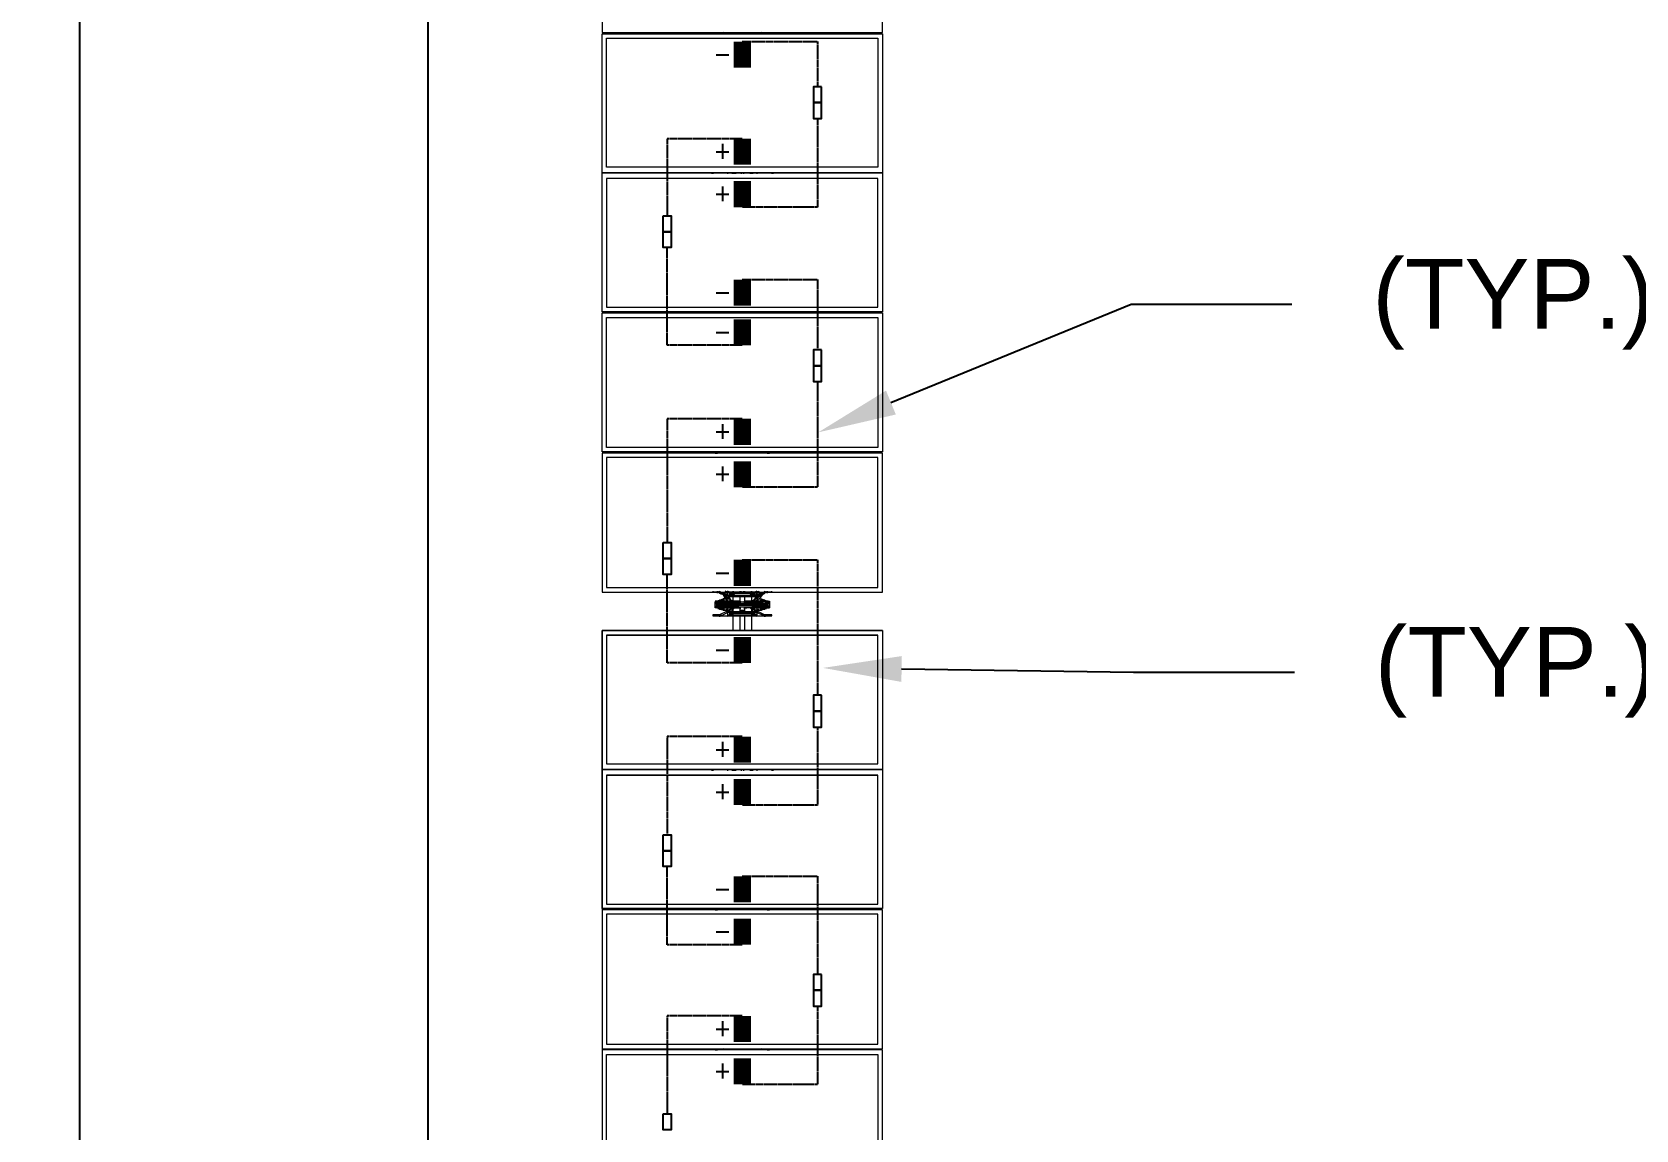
# Model space of a CAD drawing. Header units: feet. Extents: x -13743 to 68376, y -48 to 67763.
# Drawn here: x 5263.4 to 5722.8, y 65976.5 to 66291 of the extents above; entities that cross this region are included whole.
import ezdxf
from ezdxf import colors
from ezdxf.entities.mleader import LeaderData, LeaderLine
from ezdxf.math import Vec2, Vec3

# ---------------------------------------------------------------- set-up
doc = ezdxf.new("R2010")
doc.units = ezdxf.units.FT
doc.header["$MEASUREMENT"] = 0
doc.linetypes.add('HIDDEN', pattern=[0.375, 0.25, -0.125])
for name, color, linetype in [('E-HARN-COMP', 8, 'Continuous'), ('E-TRNK-CABL-NEG', 6, 'HIDDEN'), ('E-TRUNK-CABLE-POS', 6, 'HIDDEN'), ('G-ANNO-TEXT', 1, 'Continuous'), ('Polarity-Text', 7, 'Continuous')]:
    doc.layers.add(name, color=color, linetype=linetype)
doc.styles.add('NEI-A', font='arial.ttf')

# ---------------------------------------------------------------- blocks, each defined once
blk = doc.blocks.new('A$Ccdbb2b2c')
at = {"lineweight": 5}
for points in [[(1.1333, 0.4133), (1.3383, 0.4133), (1.3383, 0), (1.1333, 0)], [(1.3399, 0), (1.5449, 0), (1.5449, 0.4133), (1.3399, 0.4133)], [(1.3466, 0.0067), (1.5366, 0.0067), (1.5366, 0.4067), (1.3466, 0.4067)], [(1.5449, 0.4133), (1.5449, 0), (1.7499, 0), (1.7499, 0.4133)], [(1.7433, 0.4067), (1.7433, 0.0067), (1.5533, 0.0067), (1.5533, 0.4067)], [(1.9566, 0.4133), (1.7516, 0.4133), (1.7516, 0), (1.9566, 0)], [(1.7583, 0.0067), (1.9499, 0.0067), (1.9499, 0.4067), (1.7583, 0.4067)], [(1.9583, 0), (1.9583, 0.4133), (2.1632, 0.4133), (2.1632, 0)], [(1.9649, 0.0067), (1.9649, 0.4067), (2.1566, 0.4067), (2.1566, 0.0067)], [(2.2199, 0.4133), (2.2199, 0), (2.4249, 0), (2.4249, 0.4133)], [(2.2199, 0), (2.2199, 0.4133)], [(2.4166, 0.4067), (2.4166, 0.0067), (2.2266, 0.0067), (2.2266, 0.4067)], [(2.2266, 0.0067), (2.2266, 0.4067)], [(2.4249, 0.4133), (2.4249, 0), (2.6299, 0), (2.6299, 0.4133)], [(2.4249, 0), (2.4249, 0.4133)], [(2.6232, 0.4067), (2.6232, 0.0067), (2.4332, 0.0067), (2.4332, 0.4067)], [(2.4332, 0.0067), (2.4332, 0.4067)], [(2.8366, 0.4133), (2.8366, 0), (2.6316, 0), (2.6316, 0.4133)], [(2.6382, 0.4067), (2.8299, 0.4067), (2.8299, 0.0067), (2.6382, 0.0067)], [(2.8382, 0.4133), (3.0432, 0.4133), (3.0432, 0), (2.8382, 0)], [(2.8449, 0.4067), (2.8449, 0.0067), (3.0349, 0.0067), (3.0349, 0.4067)], [(2.1616, 0.2433), (2.1632, 0.2433)], [(2.1632, 0.25), (2.1632, 0.2433)], [(2.1649, 0.2433), (2.1632, 0.2433), (2.1632, 0.2417), (2.1632, 0.2433)], [(2.1632, 0.24), (2.1632, 0.2417)], [(2.1816, 0.245), (2.1799, 0.245)], [(2.1816, 0.245), (2.1799, 0.245)], [(2.1932, 0.2283), (2.1916, 0.2283), (2.1916, 0.23), (2.1966, 0.24), (2.1966, 0.2383), (2.1982, 0.2383), (2.1932, 0.2283), (2.1966, 0.2283), (2.1966, 0.225), (2.1932, 0.225)], [(2.1982, 0.2433), (2.1966, 0.2433)], [(2.1666, 0.2233), (2.1649, 0.2217), (2.1666, 0.22), (2.1682, 0.2217)], [(2.1682, 0.22), (2.1682, 0.2217), (2.1682, 0.2233), (2.1666, 0.2233), (2.1649, 0.2233), (2.1649, 0.2217), (2.1649, 0.22), (2.1649, 0.1933), (2.1649, 0.22), (2.1666, 0.22)], [(2.1682, 0.2233), (2.1682, 0.2217), (2.1666, 0.2217), (2.1682, 0.2217), (2.1682, 0.22), (2.1666, 0.22), (2.1666, 0.2183), (2.1649, 0.22), (2.1649, 0.2217), (2.1649, 0.2233), (2.1666, 0.2233)], [(2.1666, 0.2233), (2.1649, 0.2233), (2.1649, 0.2217), (2.1649, 0.22), (2.1666, 0.22), (2.1682, 0.22), (2.1682, 0.2217), (2.1682, 0.2233)], [(2.1666, 0.2233), (2.1649, 0.2217), (2.1666, 0.22), (2.1682, 0.2217)], [(2.1666, 0.2233), (2.1649, 0.2217), (2.1666, 0.22), (2.1682, 0.2217)], [(2.1682, 0.2217), (2.1666, 0.2217)], [(2.1682, 0.225), (2.1699, 0.225)], [(2.1732, 0.23), (2.1732, 0.225), (2.1749, 0.225), (2.1749, 0.2233), (2.1766, 0.2233), (2.1766, 0.2283), (2.1749, 0.2283), (2.1749, 0.23)], [(2.1749, 0.2217), (2.1766, 0.2217), (2.1782, 0.2217), (2.1766, 0.2217)], [(2.1766, 0.2217), (2.1749, 0.2217)], [(2.1766, 0.2133), (2.1766, 0.21)], [(2.1799, 0.2217), (2.1799, 0.1917), (2.1782, 0.1917), (2.1782, 0.2217)], [(2.1832, 0.1917), (2.1832, 0.2217), (2.1849, 0.2217), (2.1849, 0.1917)], [(2.1899, 0.225), (2.1882, 0.225), (2.1882, 0.2233), (2.1866, 0.2233), (2.1866, 0.2283), (2.1882, 0.2283), (2.1882, 0.23), (2.1899, 0.23)], [(2.1899, 0.2217), (2.1882, 0.2217), (2.1866, 0.2217), (2.1916, 0.2217), (2.1882, 0.2217)], [(2.1932, 0.2233), (2.1916, 0.2217), (2.1932, 0.22), (2.1949, 0.2217)], [(2.1949, 0.2217), (2.1932, 0.2217)], [(2.1949, 0.2217), (2.1932, 0.2217)], [(2.1949, 0.2233), (2.1949, 0.2217)], [(2.1649, 0.21), (2.1632, 0.21)], [(2.1649, 0.2083), (2.1632, 0.2083)], [(2.1649, 0.205), (2.1632, 0.205)], [(2.1649, 0.2033), (2.1632, 0.2033)], [(2.1666, 0.1933), (2.1649, 0.1933), (2.1666, 0.195), (2.1666, 0.1933), (2.1666, 0.195), (2.1649, 0.1933), (2.1632, 0.1933), (2.1649, 0.1933), (2.1666, 0.195), (2.1666, 0.1933), (2.1682, 0.1933), (2.1682, 0.1917), (2.1682, 0.1933)], [(2.1632, 0.19), (2.1632, 0.1883)], [(2.1666, 0.1933), (2.1649, 0.1917), (2.1666, 0.19), (2.1682, 0.1917)], [(2.1666, 0.1933), (2.1649, 0.1917), (2.1666, 0.19), (2.1682, 0.1917)], [(2.1666, 0.1933), (2.1649, 0.1933), (2.1649, 0.1917), (2.1649, 0.19), (2.1666, 0.19), (2.1682, 0.19), (2.1682, 0.1917), (2.1682, 0.1933)], [(2.1666, 0.1933), (2.1649, 0.1917), (2.1666, 0.19), (2.1682, 0.1917)], [(2.1732, 0.1883), (2.1749, 0.1883), (2.1749, 0.19), (2.1766, 0.19), (2.1766, 0.185), (2.1749, 0.185), (2.1749, 0.1833), (2.1732, 0.1833)], [(2.1766, 0.1917), (2.1749, 0.1917), (2.1766, 0.1917), (2.1782, 0.1917)], [(2.1766, 0.1917), (2.1749, 0.1917)], [(2.1866, 0.2033), (2.1849, 0.2033), (2.1866, 0.2033), (2.1882, 0.2033)], [(2.1882, 0.2033), (2.1866, 0.2033)], [(2.1899, 0.1833), (2.1899, 0.1883), (2.1882, 0.1883), (2.1882, 0.19), (2.1866, 0.19), (2.1866, 0.185), (2.1882, 0.185), (2.1882, 0.1833)], [(2.1932, 0.1933), (2.1916, 0.1917), (2.1932, 0.19), (2.1949, 0.1917)], [(2.1949, 0.1917), (2.1932, 0.1917)], [(2.1932, 0.1917), (2.1949, 0.1917), (2.1932, 0.19)], [(2.1666, 0.185), (2.1682, 0.185), (2.1682, 0.1833), (2.1682, 0.185), (2.1666, 0.185), (2.1682, 0.1883), (2.1649, 0.1883), (2.1632, 0.185), (2.1632, 0.1833), (2.1632, 0.185), (2.1616, 0.185), (2.1632, 0.1883), (2.1649, 0.1883), (2.1682, 0.1883), (2.1666, 0.185), (2.1632, 0.175), (2.1632, 0.1733), (2.1649, 0.1733), (2.1682, 0.1833), (2.1682, 0.185)], [(2.1666, 0.185), (2.1632, 0.175), (2.1632, 0.1733), (2.1649, 0.1733), (2.1682, 0.1833), (2.1682, 0.185)], [(2.1632, 0.1733), (2.1632, 0.1717), (2.1632, 0.17), (2.1632, 0.1633), (2.1632, 0.1717)], [(2.1649, 0.17), (2.1632, 0.17)], [(2.1799, 0.17), (2.1782, 0.17)], [(2.1816, 0.17), (2.1799, 0.17)], [(2.1816, 0.1683), (2.1799, 0.1683)], [(2.1849, 0.17), (2.1832, 0.17)], [(2.1999, 0.1733), (2.1982, 0.1733)]]:
    blk.add_lwpolyline(points, close=True, dxfattribs=at)
for points in [[(2.2199, 0.4133), (4.0732, 0.4133)], [(2.4249, 0), (2.4249, 0.4133)], [(2.4332, 0.0067), (2.4332, 0.4067)], [(1.3383, 0.2517), (1.3399, 0.2517)], [(1.3383, 0.25), (1.3399, 0.25)], [(1.3383, 0.235), (1.3399, 0.2467), (1.3399, 0.2433)], [(1.5449, 0.2517), (1.5466, 0.2517)], [(1.5449, 0.25), (1.5466, 0.25)], [(1.5449, 0.235), (1.5449, 0.2467), (1.5449, 0.2433)], [(1.7499, 0.2517), (1.7516, 0.2517)], [(1.7499, 0.25), (1.7516, 0.25)], [(1.7499, 0.235), (1.7516, 0.2467), (1.7516, 0.2433)], [(1.9566, 0.2517), (1.9583, 0.2517)], [(1.9566, 0.25), (1.9583, 0.25)], [(1.9566, 0.235), (1.9583, 0.2467), (1.9583, 0.2433)], [(2.1616, 0.25), (2.1632, 0.25), (2.1632, 0.2433), (2.1632, 0.24), (2.1616, 0.24), (2.1632, 0.2383), (2.1632, 0.24), (2.1649, 0.24), (2.1682, 0.23), (2.1682, 0.2283), (2.1666, 0.2283), (2.1682, 0.2283), (2.1682, 0.23), (2.1649, 0.24), (2.1632, 0.24), (2.1632, 0.2383), (2.1666, 0.2283), (2.1682, 0.225), (2.1649, 0.225), (2.1632, 0.2283), (2.1616, 0.2283), (2.1632, 0.2283), (2.1632, 0.23), (2.1616, 0.2317)], [(2.1649, 0.2367), (2.1649, 0.24), (2.1632, 0.24), (2.1616, 0.24), (2.1632, 0.24)], [(2.1632, 0.2433), (2.1632, 0.2433)], [(2.1632, 0.24), (2.1632, 0.24)], [(2.1682, 0.1883), (2.1682, 0.1917), (2.1666, 0.1917), (2.1682, 0.1917), (2.1682, 0.1933), (2.1666, 0.1933), (2.1682, 0.1933), (2.1682, 0.1917), (2.1666, 0.1917), (2.1682, 0.1917), (2.1666, 0.1917), (2.1682, 0.1917), (2.1666, 0.1917), (2.1682, 0.1917), (2.1666, 0.1917), (2.1682, 0.1917), (2.1682, 0.1883), (2.1699, 0.1883), (2.1682, 0.1883), (2.1682, 0.1917), (2.1666, 0.1917), (2.1682, 0.1917), (2.1666, 0.1917), (2.1682, 0.1917), (2.1666, 0.1917), (2.1682, 0.1917), (2.1666, 0.1917), (2.1682, 0.1917), (2.1666, 0.1917), (2.1666, 0.19), (2.1649, 0.1917), (2.1649, 0.19), (2.1632, 0.19), (2.1632, 0.2233), (2.1649, 0.2233), (2.1649, 0.225), (2.1632, 0.225), (2.1632, 0.2267), (2.1632, 0.225), (2.1649, 0.225), (2.1632, 0.2283), (2.1666, 0.2283), (2.1682, 0.2283), (2.1682, 0.23), (2.1649, 0.24), (2.1632, 0.24), (2.1632, 0.2383), (2.1666, 0.2283), (2.1632, 0.2283), (2.1632, 0.23), (2.1632, 0.2283), (2.1666, 0.2283), (2.1632, 0.2383)], [(2.1632, 0.24), (2.1632, 0.24)], [(2.1632, 0.24), (2.1632, 0.24)], [(2.1649, 0.2383), (2.1649, 0.2367), (2.1649, 0.2383), (2.1666, 0.2383)], [(2.1799, 0.2367), (2.1782, 0.2367), (2.1782, 0.2117), (2.1782, 0.21), (2.1799, 0.21), (2.1782, 0.21), (2.1799, 0.21), (2.1782, 0.21), (2.1699, 0.21)], [(2.1749, 0.2417), (2.1766, 0.2417), (2.1766, 0.2333), (2.1749, 0.2333), (2.1749, 0.24), (2.1732, 0.235), (2.1732, 0.225), (2.1749, 0.2233), (2.1732, 0.225), (2.1749, 0.225), (2.1749, 0.2233), (2.1732, 0.225), (2.1732, 0.235)], [(2.1766, 0.2433), (2.1766, 0.245), (2.1766, 0.2467), (2.1782, 0.2467), (2.1782, 0.245), (2.1799, 0.245), (2.1799, 0.2417)], [(2.1766, 0.2417), (2.1782, 0.2417), (2.1782, 0.2433), (2.1766, 0.245), (2.1766, 0.2433), (2.1782, 0.2433), (2.1799, 0.2433), (2.1782, 0.2433), (2.1799, 0.2433), (2.1816, 0.2433), (2.1816, 0.24)], [(2.1782, 0.2117), (2.1766, 0.2117), (2.1766, 0.2133), (2.1766, 0.235), (2.1766, 0.2433), (2.1766, 0.235)], [(2.1782, 0.2467), (2.1782, 0.2467)], [(2.1782, 0.2467), (2.1782, 0.245)], [(2.1832, 0.245), (2.1849, 0.245), (2.1849, 0.2467), (2.1799, 0.2467), (2.1782, 0.2467), (2.1799, 0.2467), (2.1782, 0.2467), (2.1799, 0.245), (2.1799, 0.2433), (2.1816, 0.2433), (2.1832, 0.2433), (2.1849, 0.2433), (2.1866, 0.2433), (2.1866, 0.245), (2.1849, 0.2433), (2.1866, 0.2433), (2.1866, 0.245), (2.1866, 0.2467), (2.1849, 0.2467), (2.1866, 0.2467)], [(2.1782, 0.2433), (2.1799, 0.2433), (2.1816, 0.2433)], [(2.1799, 0.24), (2.1816, 0.24), (2.1816, 0.2217), (2.1799, 0.2217), (2.1799, 0.2417), (2.1782, 0.2417), (2.1782, 0.2217)], [(2.1849, 0.2217), (2.1849, 0.2417), (2.1832, 0.2417), (2.1832, 0.2217), (2.1816, 0.2217), (2.1816, 0.1917), (2.1799, 0.1917), (2.1799, 0.1717), (2.1782, 0.1717), (2.1782, 0.1917)], [(2.1816, 0.2417), (2.1832, 0.2417), (2.1832, 0.245), (2.1849, 0.245), (2.1849, 0.2467), (2.1866, 0.2467), (2.1849, 0.2467), (2.1832, 0.245), (2.1849, 0.245), (2.1832, 0.245), (2.1832, 0.2433), (2.1849, 0.2433), (2.1849, 0.2417)], [(2.1866, 0.2433), (2.1849, 0.2433), (2.1866, 0.2433), (2.1866, 0.235), (2.1866, 0.2433), (2.1849, 0.2433), (2.1832, 0.2433)], [(2.1832, 0.24), (2.1849, 0.24)], [(2.1849, 0.2467), (2.1849, 0.2467)], [(2.1849, 0.235), (2.1866, 0.235), (2.1866, 0.2133), (2.1866, 0.2117), (2.1849, 0.2117), (2.1849, 0.2367), (2.1866, 0.2367)], [(2.1899, 0.235), (2.1899, 0.225), (2.1899, 0.235), (2.1882, 0.24), (2.1882, 0.2333), (2.1866, 0.2333), (2.1866, 0.2417), (2.1882, 0.2417), (2.1866, 0.2417)], [(2.1966, 0.2383), (2.1982, 0.24), (2.1966, 0.24), (2.1966, 0.2433), (2.1966, 0.25), (2.1982, 0.25), (2.1982, 0.1633), (2.1966, 0.1633), (2.1966, 0.17), (2.1966, 0.1733), (2.1982, 0.1733), (2.1966, 0.175)], [(2.1966, 0.24), (2.1966, 0.24)], [(2.1982, 0.24), (2.1999, 0.24)], [(2.4249, 0.2517), (2.4266, 0.2517)], [(2.4249, 0.25), (2.4266, 0.25)], [(2.4249, 0.235), (2.4249, 0.2467), (2.4249, 0.2433)], [(2.6299, 0.2517), (2.6316, 0.2517)], [(2.6299, 0.25), (2.6316, 0.25)], [(2.6299, 0.235), (2.6316, 0.2467), (2.6316, 0.2433)], [(2.8366, 0.2517), (2.8382, 0.2517)], [(2.8366, 0.25), (2.8382, 0.25)], [(2.8366, 0.235), (2.8382, 0.2467), (2.8382, 0.2433)], [(1.3383, 0.2283), (1.3399, 0.2283)], [(1.3399, 0.2217), (1.3383, 0.2217)], [(1.3383, 0.22), (1.3399, 0.22)], [(1.3383, 0.2183), (1.3399, 0.2183)], [(1.3399, 0.2167), (1.3383, 0.2167)], [(1.5449, 0.2283), (1.5466, 0.2283)], [(1.5449, 0.2217), (1.5466, 0.2217)], [(1.5449, 0.22), (1.5466, 0.22)], [(1.5449, 0.2183), (1.5466, 0.2183)], [(1.5449, 0.2167), (1.5466, 0.2167)], [(1.7499, 0.2283), (1.7516, 0.2283)], [(1.7516, 0.2217), (1.7499, 0.2217)], [(1.7499, 0.22), (1.7516, 0.22)], [(1.7499, 0.2183), (1.7516, 0.2183)], [(1.7516, 0.2167), (1.7499, 0.2167)], [(1.9566, 0.2283), (1.9583, 0.2283)], [(1.9583, 0.2217), (1.9566, 0.2217)], [(1.9566, 0.22), (1.9583, 0.22)], [(1.9566, 0.2183), (1.9583, 0.2183)], [(1.9583, 0.2167), (1.9566, 0.2167)], [(2.1682, 0.23), (2.1682, 0.2283), (2.1666, 0.2283), (2.1682, 0.225), (2.1632, 0.225), (2.1616, 0.2283), (2.1632, 0.2283), (2.1649, 0.225), (2.1649, 0.2233), (2.1632, 0.2233), (2.1632, 0.19), (2.1649, 0.19), (2.1666, 0.19), (2.1682, 0.19), (2.1682, 0.1917), (2.1666, 0.1917), (2.1666, 0.19), (2.1649, 0.1917), (2.1649, 0.1933), (2.1649, 0.1917), (2.1649, 0.1933), (2.1649, 0.1917), (2.1649, 0.19), (2.1649, 0.1917), (2.1649, 0.19)], [(2.1616, 0.23), (2.1616, 0.23)], [(2.1632, 0.22), (2.1616, 0.22)], [(2.1616, 0.22), (2.1632, 0.22), (2.1616, 0.22)], [(2.1699, 0.2283), (2.1699, 0.2267), (2.1732, 0.225), (2.1732, 0.2267), (2.1682, 0.2283), (2.1682, 0.23), (2.1682, 0.2283), (2.1666, 0.2283), (2.1682, 0.225), (2.1649, 0.225), (2.1649, 0.2233), (2.1632, 0.2233), (2.1632, 0.225), (2.1632, 0.2233), (2.1632, 0.225)], [(2.1666, 0.2283), (2.1682, 0.2283), (2.1699, 0.225), (2.1682, 0.225), (2.1682, 0.2217), (2.1666, 0.2217), (2.1666, 0.2233), (2.1649, 0.2217), (2.1649, 0.22), (2.1632, 0.22), (2.1649, 0.22), (2.1666, 0.2183), (2.1666, 0.22), (2.1682, 0.22), (2.1682, 0.2217), (2.1666, 0.2217), (2.1666, 0.2233), (2.1649, 0.2217), (2.1649, 0.22), (2.1666, 0.22), (2.1682, 0.22), (2.1682, 0.1933), (2.1682, 0.22), (2.1682, 0.2217), (2.1666, 0.2217), (2.1682, 0.2217), (2.1666, 0.2217), (2.1682, 0.2217), (2.1666, 0.2217), (2.1682, 0.2217), (2.1666, 0.2217), (2.1682, 0.2217), (2.1682, 0.225), (2.1699, 0.225), (2.1682, 0.225), (2.1699, 0.225), (2.1699, 0.1883), (2.1682, 0.1883), (2.1699, 0.1883), (2.1682, 0.185)], [(2.1749, 0.1883), (2.1749, 0.19), (2.1732, 0.1883), (2.1732, 0.1867), (2.1682, 0.1833), (2.1682, 0.185), (2.1666, 0.185), (2.1682, 0.1883), (2.1649, 0.1883), (2.1649, 0.19), (2.1649, 0.1883), (2.1632, 0.1883), (2.1632, 0.1867), (2.1632, 0.1883), (2.1649, 0.1883), (2.1632, 0.185), (2.1666, 0.185), (2.1632, 0.185), (2.1649, 0.1883), (2.1649, 0.19), (2.1632, 0.19), (2.1632, 0.2233)], [(2.1649, 0.2233), (2.1649, 0.2233)], [(2.1682, 0.1933), (2.1666, 0.1933), (2.1649, 0.1933), (2.1649, 0.22), (2.1649, 0.2217), (2.1649, 0.2233), (2.1649, 0.2217), (2.1666, 0.2233), (2.1666, 0.2217), (2.1649, 0.2217), (2.1666, 0.2217), (2.1682, 0.2217), (2.1666, 0.2217), (2.1682, 0.2217), (2.1666, 0.2217), (2.1682, 0.2217), (2.1666, 0.2217), (2.1682, 0.2217), (2.1666, 0.2217), (2.1682, 0.2217), (2.1666, 0.2217), (2.1682, 0.2217), (2.1666, 0.2217), (2.1682, 0.2217), (2.1666, 0.2217), (2.1682, 0.2217), (2.1666, 0.2217)], [(2.1649, 0.2233), (2.1649, 0.2233)], [(2.1649, 0.2233), (2.1649, 0.2217)], [(2.1649, 0.2217), (2.1649, 0.2217)], [(2.1649, 0.2217), (2.1649, 0.2217)], [(2.1649, 0.22), (2.1649, 0.22)], [(2.1666, 0.22), (2.1666, 0.2183), (2.1649, 0.22)], [(2.1649, 0.22), (2.1649, 0.22)], [(2.1682, 0.2317), (2.1732, 0.2283), (2.1666, 0.235), (2.1732, 0.2317), (2.1732, 0.2333)], [(2.1666, 0.2233), (2.1666, 0.2233)], [(2.1666, 0.2233), (2.1666, 0.2233)], [(2.1666, 0.22), (2.1682, 0.22), (2.1682, 0.2217)], [(2.1666, 0.22), (2.1666, 0.22)], [(2.1666, 0.22), (2.1666, 0.22)], [(2.1682, 0.225), (2.1682, 0.225)], [(2.1682, 0.2217), (2.1682, 0.225)], [(2.1682, 0.2233), (2.1682, 0.2233)], [(2.1682, 0.2233), (2.1682, 0.2233)], [(2.1682, 0.2217), (2.1682, 0.2217)], [(2.1682, 0.2217), (2.1682, 0.2217)], [(2.1682, 0.22), (2.1682, 0.22)], [(2.1682, 0.22), (2.1682, 0.22)], [(2.1682, 0.1933), (2.1682, 0.22)], [(2.1766, 0.22), (2.1699, 0.22)], [(2.1732, 0.235), (2.1732, 0.235)], [(2.1766, 0.23), (2.1766, 0.2333), (2.1782, 0.2333)], [(2.1766, 0.2283), (2.1782, 0.2283)], [(2.1766, 0.2233), (2.1782, 0.2233)], [(2.1782, 0.235), (2.1799, 0.235)], [(2.1916, 0.21), (2.1849, 0.21), (2.1866, 0.21), (2.1866, 0.2133), (2.1866, 0.21), (2.1882, 0.21), (2.1866, 0.21), (2.1849, 0.21), (2.1866, 0.21), (2.1849, 0.21)], [(2.1882, 0.2333), (2.1866, 0.2333), (2.1866, 0.23)], [(2.1866, 0.2283), (2.1882, 0.2283)], [(2.1932, 0.225), (2.1932, 0.2217), (2.1949, 0.2217), (2.1949, 0.22), (2.1932, 0.2183), (2.1932, 0.22), (2.1916, 0.22), (2.1866, 0.22)], [(2.1882, 0.225), (2.1882, 0.2233), (2.1899, 0.225), (2.1882, 0.2233), (2.1866, 0.2233)], [(2.1882, 0.22), (2.1866, 0.2183)], [(2.1882, 0.2233), (2.1899, 0.225), (2.1916, 0.225)], [(2.1916, 0.22), (2.1916, 0.2217), (2.1916, 0.2233), (2.1932, 0.2233), (2.1949, 0.2233), (2.1966, 0.2233), (2.1966, 0.19), (2.1949, 0.19), (2.1949, 0.1917), (2.1932, 0.1917), (2.1949, 0.1917), (2.1932, 0.1917), (2.1949, 0.1917), (2.1932, 0.1917), (2.1949, 0.1917), (2.1932, 0.1917), (2.1932, 0.1933), (2.1932, 0.195), (2.1949, 0.1933), (2.1949, 0.1917), (2.1949, 0.19), (2.1932, 0.19), (2.1916, 0.19), (2.1916, 0.1917), (2.1882, 0.1917), (2.1899, 0.1917)], [(2.1882, 0.2217), (2.1899, 0.2217)], [(2.1899, 0.235), (2.1899, 0.235)], [(2.1899, 0.2333), (2.1899, 0.2317)], [(2.1899, 0.2267), (2.1899, 0.225)], [(2.1916, 0.23), (2.1916, 0.2283), (2.1932, 0.2283)], [(2.1916, 0.2283), (2.1916, 0.225), (2.1932, 0.225), (2.1916, 0.225), (2.1916, 0.1883)], [(2.1916, 0.225), (2.1916, 0.225)], [(2.1916, 0.2233), (2.1916, 0.2233)], [(2.1916, 0.2217), (2.1916, 0.2217)], [(2.1916, 0.22), (2.1916, 0.22)], [(2.1932, 0.225), (2.1932, 0.225)], [(2.1949, 0.22), (2.1949, 0.2217), (2.1932, 0.2233), (2.1932, 0.2217)], [(2.1932, 0.2233), (2.1932, 0.2233)], [(2.1932, 0.2217), (2.1949, 0.2217)], [(2.1932, 0.2217), (2.1949, 0.2217)], [(2.1932, 0.2217), (2.1949, 0.2217)], [(2.1932, 0.2217), (2.1949, 0.2217)], [(2.1932, 0.2217), (2.1949, 0.2217)], [(2.1949, 0.22), (2.1932, 0.22), (2.1932, 0.2217)], [(2.1932, 0.22), (2.1932, 0.22)], [(2.1932, 0.22), (2.1932, 0.1933)], [(2.1949, 0.2233), (2.1949, 0.2233)], [(2.1949, 0.2217), (2.1966, 0.2217)], [(2.1949, 0.2217), (2.1949, 0.2217)], [(2.1949, 0.22), (2.1949, 0.22)], [(2.1949, 0.1933), (2.1949, 0.22)], [(2.1966, 0.2283), (2.1982, 0.2283), (2.1966, 0.225), (2.1966, 0.2233)], [(2.2199, 0.22), (2.1966, 0.22)], [(2.1982, 0.2317), (2.1982, 0.23), (2.1982, 0.2283)], [(2.1982, 0.23), (2.1982, 0.23)], [(2.1982, 0.225), (2.1982, 0.2233)], [(2.1999, 0.2283), (2.1999, 0.2283)], [(2.4249, 0.2283), (2.4266, 0.2283)], [(2.4249, 0.2217), (2.4266, 0.2217)], [(2.4249, 0.22), (2.4266, 0.22)], [(2.4249, 0.2183), (2.4266, 0.2183)], [(2.4249, 0.2167), (2.4266, 0.2167)], [(2.6299, 0.2283), (2.6316, 0.2283)], [(2.6316, 0.2217), (2.6299, 0.2217)], [(2.6299, 0.22), (2.6316, 0.22)], [(2.6299, 0.2183), (2.6316, 0.2183)], [(2.6316, 0.2167), (2.6299, 0.2167)], [(2.8366, 0.2283), (2.8382, 0.2283)], [(2.8382, 0.2217), (2.8366, 0.2217)], [(2.8366, 0.22), (2.8382, 0.22)], [(2.8366, 0.2183), (2.8382, 0.2183)], [(2.8382, 0.2167), (2.8366, 0.2167)], [(1.3383, 0.2083), (1.3399, 0.2083)], [(1.3399, 0.205), (1.3383, 0.205)], [(1.3383, 0.195), (1.3399, 0.195)], [(1.3399, 0.1933), (1.3383, 0.1933)], [(1.3383, 0.1917), (1.3399, 0.1917)], [(1.5449, 0.2083), (1.5466, 0.2083)], [(1.5449, 0.205), (1.5466, 0.205)], [(1.5449, 0.195), (1.5466, 0.195)], [(1.5449, 0.1933), (1.5466, 0.1933)], [(1.5449, 0.1917), (1.5466, 0.1917)], [(1.7499, 0.2083), (1.7516, 0.2083)], [(1.7516, 0.205), (1.7499, 0.205)], [(1.7499, 0.195), (1.7516, 0.195)], [(1.7516, 0.1933), (1.7499, 0.1933)], [(1.7499, 0.1917), (1.7516, 0.1917)], [(1.9566, 0.2083), (1.9583, 0.2083)], [(1.9583, 0.205), (1.9566, 0.205)], [(1.9566, 0.195), (1.9583, 0.195)], [(1.9583, 0.1933), (1.9566, 0.1933)], [(1.9566, 0.1917), (1.9583, 0.1917)], [(2.1632, 0.21), (2.1616, 0.21)], [(2.1632, 0.2083), (2.1616, 0.2083)], [(2.1616, 0.205), (2.1632, 0.205)], [(2.1616, 0.2033), (2.1632, 0.2033)], [(2.1616, 0.1933), (2.1632, 0.1933)], [(2.1632, 0.1933), (2.1616, 0.1933), (2.1632, 0.1933)], [(2.1632, 0.1883), (2.1632, 0.19)], [(2.1649, 0.1933), (2.1649, 0.1933)], [(2.1649, 0.1933), (2.1649, 0.1917), (2.1666, 0.1917), (2.1682, 0.1917), (2.1666, 0.1917), (2.1682, 0.1917), (2.1666, 0.1917), (2.1682, 0.1917), (2.1666, 0.1917), (2.1682, 0.1917), (2.1666, 0.1917), (2.1682, 0.1917), (2.1666, 0.1917), (2.1666, 0.19), (2.1649, 0.1917), (2.1649, 0.19)], [(2.1649, 0.1933), (2.1649, 0.1933)], [(2.1649, 0.1917), (2.1649, 0.1917)], [(2.1649, 0.1917), (2.1649, 0.1917)], [(2.1649, 0.19), (2.1649, 0.19)], [(2.1649, 0.19), (2.1666, 0.19)], [(2.1649, 0.19), (2.1649, 0.19)], [(2.1666, 0.1933), (2.1666, 0.1933)], [(2.1666, 0.1933), (2.1666, 0.1933)], [(2.1666, 0.19), (2.1666, 0.19)], [(2.1666, 0.19), (2.1682, 0.19)], [(2.1666, 0.19), (2.1666, 0.19)], [(2.1682, 0.1933), (2.1682, 0.1933)], [(2.1682, 0.1933), (2.1682, 0.1933)], [(2.1682, 0.1917), (2.1682, 0.1933)], [(2.1682, 0.1917), (2.1682, 0.1917)], [(2.1682, 0.1917), (2.1682, 0.1917)], [(2.1682, 0.19), (2.1682, 0.1917)], [(2.1682, 0.19), (2.1682, 0.19)], [(2.1682, 0.19), (2.1682, 0.19)], [(2.1699, 0.205), (2.1699, 0.2083)], [(2.1699, 0.2033), (2.1782, 0.2033), (2.1799, 0.2033), (2.1782, 0.2033), (2.1766, 0.2033), (2.1782, 0.2033), (2.1799, 0.2033), (2.1782, 0.2033), (2.1766, 0.2033), (2.1766, 0.2), (2.1766, 0.2033)], [(2.1699, 0.1933), (2.1766, 0.1933)], [(2.1732, 0.1883), (2.1749, 0.19), (2.1732, 0.1883), (2.1732, 0.1783)], [(2.1766, 0.21), (2.1782, 0.21), (2.1766, 0.21), (2.1782, 0.21), (2.1799, 0.21)], [(2.1766, 0.1783), (2.1766, 0.17), (2.1766, 0.1783), (2.1766, 0.2), (2.1766, 0.2017), (2.1782, 0.2017)], [(2.1766, 0.1717), (2.1782, 0.1717), (2.1782, 0.17), (2.1766, 0.1683), (2.1766, 0.1667), (2.1782, 0.1667), (2.1782, 0.1683), (2.1799, 0.1683), (2.1799, 0.1717), (2.1816, 0.1717), (2.1816, 0.1917), (2.1832, 0.1917), (2.1832, 0.1717), (2.1849, 0.1717), (2.1849, 0.17), (2.1866, 0.1683), (2.1866, 0.17), (2.1849, 0.17), (2.1866, 0.17)], [(2.1766, 0.19), (2.1782, 0.19)], [(2.1799, 0.2033), (2.1782, 0.2033), (2.1782, 0.2017), (2.1782, 0.1767), (2.1799, 0.1767)], [(2.1816, 0.1717), (2.1816, 0.17), (2.1832, 0.17), (2.1849, 0.17), (2.1866, 0.17), (2.1849, 0.17), (2.1866, 0.17), (2.1866, 0.1783), (2.1866, 0.17), (2.1866, 0.1683), (2.1866, 0.1667), (2.1849, 0.1667), (2.1849, 0.1683), (2.1832, 0.1683), (2.1849, 0.1683), (2.1849, 0.1667), (2.1866, 0.1667), (2.1849, 0.1667), (2.1832, 0.1683), (2.1849, 0.1683), (2.1832, 0.1683), (2.1849, 0.1683), (2.1832, 0.1683), (2.1832, 0.1717), (2.1849, 0.1717), (2.1849, 0.1917)], [(2.1849, 0.2117), (2.1849, 0.21), (2.1866, 0.21)], [(2.1849, 0.2017), (2.1866, 0.2017), (2.1866, 0.2), (2.1866, 0.2033), (2.1849, 0.2033), (2.1916, 0.2033)], [(2.1849, 0.1783), (2.1866, 0.1783), (2.1866, 0.2), (2.1866, 0.2033), (2.1849, 0.2033), (2.1849, 0.1767), (2.1866, 0.1767)], [(2.1849, 0.2033), (2.1866, 0.2033)], [(2.1866, 0.195), (2.1882, 0.1933)], [(2.1866, 0.1933), (2.1916, 0.1933), (2.1916, 0.1917), (2.1866, 0.1917), (2.1882, 0.1917), (2.1899, 0.1917), (2.1882, 0.1917)], [(2.1866, 0.19), (2.1882, 0.19)], [(2.1899, 0.1883), (2.1882, 0.19), (2.1899, 0.1883), (2.1882, 0.19), (2.1882, 0.1883)], [(2.1916, 0.2083), (2.1899, 0.2083), (2.1899, 0.205), (2.1916, 0.205)], [(2.1949, 0.1917), (2.1949, 0.1933), (2.1932, 0.1933), (2.1916, 0.1933)], [(2.1916, 0.1933), (2.1916, 0.1933)], [(2.1916, 0.1917), (2.1916, 0.1917)], [(2.1916, 0.19), (2.1916, 0.19)], [(2.1966, 0.19), (2.1966, 0.1883), (2.1932, 0.1883), (2.1932, 0.185), (2.1916, 0.185), (2.1916, 0.1833), (2.1966, 0.1733), (2.1966, 0.175), (2.1982, 0.175), (2.1932, 0.185), (2.1966, 0.185), (2.1982, 0.185)], [(2.1932, 0.1933), (2.1932, 0.1933)], [(2.1932, 0.1917), (2.1932, 0.1883)], [(2.1932, 0.19), (2.1932, 0.19)], [(2.1949, 0.1933), (2.1949, 0.1933)], [(2.1949, 0.1917), (2.1949, 0.1917)], [(2.1949, 0.19), (2.1949, 0.19)], [(2.2199, 0.21), (2.1966, 0.21)], [(2.1982, 0.2083), (2.1966, 0.2083)], [(2.1966, 0.205), (2.1982, 0.205)], [(2.1966, 0.2033), (2.2199, 0.2033)], [(2.1966, 0.1933), (2.2199, 0.1933)], [(2.1982, 0.19), (2.1982, 0.1883)], [(2.4249, 0.2083), (2.4266, 0.2083)], [(2.4249, 0.205), (2.4266, 0.205)], [(2.4249, 0.195), (2.4266, 0.195)], [(2.4249, 0.1933), (2.4266, 0.1933)], [(2.4249, 0.1917), (2.4266, 0.1917)], [(2.6299, 0.2083), (2.6316, 0.2083)], [(2.6316, 0.205), (2.6299, 0.205)], [(2.6299, 0.195), (2.6316, 0.195)], [(2.6316, 0.1933), (2.6299, 0.1933)], [(2.6299, 0.1917), (2.6316, 0.1917)], [(2.8366, 0.2083), (2.8382, 0.2083)], [(2.8382, 0.205), (2.8366, 0.205)], [(2.8366, 0.195), (2.8382, 0.195)], [(2.8382, 0.1933), (2.8366, 0.1933)], [(2.8366, 0.1917), (2.8382, 0.1917)], [(1.3399, 0.185), (1.3383, 0.185)], [(1.3399, 0.17), (1.3399, 0.1667), (1.3383, 0.1783)], [(1.3399, 0.1667), (1.3399, 0.1667)], [(1.5449, 0.185), (1.5466, 0.185)], [(1.5449, 0.17), (1.5449, 0.1667), (1.5449, 0.1783)], [(1.5449, 0.1667), (1.5449, 0.1667)], [(1.7516, 0.185), (1.7499, 0.185)], [(1.7516, 0.17), (1.7516, 0.1667), (1.7499, 0.1783)], [(1.7516, 0.1667), (1.7516, 0.1667)], [(1.9583, 0.185), (1.9566, 0.185)], [(1.9583, 0.17), (1.9583, 0.1667), (1.9566, 0.1783)], [(1.9583, 0.1667), (1.9583, 0.1667)], [(2.1632, 0.185), (2.1616, 0.185)], [(2.1649, 0.1767), (2.1649, 0.1733), (2.1632, 0.1733), (2.1616, 0.1733), (2.1632, 0.175), (2.1666, 0.185), (2.1632, 0.185), (2.1632, 0.1833), (2.1616, 0.1833)], [(2.1616, 0.185), (2.1616, 0.185)], [(2.1632, 0.1833), (2.1616, 0.1817)], [(2.1616, 0.1833), (2.1616, 0.1833)], [(2.1616, 0.1733), (2.1632, 0.1733), (2.1632, 0.17), (2.1632, 0.1633), (2.1616, 0.1633)], [(2.1616, 0.17), (2.1632, 0.17), (2.1616, 0.17)], [(2.1666, 0.185), (2.1682, 0.185), (2.1682, 0.1833), (2.1649, 0.1733), (2.1632, 0.1733), (2.1632, 0.175)], [(2.1632, 0.1733), (2.1632, 0.1733)], [(2.1632, 0.1733), (2.1632, 0.1733)], [(2.1632, 0.1733), (2.1632, 0.1733)], [(2.1632, 0.17), (2.1632, 0.17)], [(2.1632, 0.17), (2.1632, 0.17)], [(2.1666, 0.175), (2.1649, 0.175), (2.1649, 0.1767), (2.1649, 0.175)], [(2.1682, 0.1817), (2.1732, 0.185), (2.1666, 0.1783)], [(2.1666, 0.1767), (2.1732, 0.1817), (2.1732, 0.18)], [(2.1699, 0.1883), (2.1682, 0.1883), (2.1699, 0.1883)], [(2.1682, 0.1883), (2.1682, 0.1883)], [(2.1682, 0.1883), (2.1682, 0.1883)], [(2.1682, 0.1883), (2.1682, 0.1883)], [(2.1699, 0.1883), (2.1699, 0.1883)], [(2.1699, 0.185), (2.1699, 0.1867), (2.1732, 0.1883), (2.1732, 0.1783), (2.1749, 0.1733), (2.1749, 0.18), (2.1766, 0.18), (2.1766, 0.1833)], [(2.1732, 0.1783), (2.1732, 0.1783)], [(2.1782, 0.18), (2.1766, 0.18), (2.1766, 0.1717), (2.1749, 0.1717)], [(2.1766, 0.185), (2.1782, 0.185)], [(2.1766, 0.17), (2.1766, 0.1683), (2.1766, 0.17), (2.1782, 0.17), (2.1799, 0.17), (2.1816, 0.17)], [(2.1782, 0.1783), (2.1799, 0.1783)], [(2.1782, 0.17), (2.1799, 0.17)], [(2.1799, 0.1667), (2.1782, 0.1667), (2.1799, 0.1667), (2.1782, 0.1667), (2.1799, 0.1683), (2.1816, 0.1683), (2.1799, 0.1683)], [(2.1782, 0.1683), (2.1782, 0.1667), (2.1832, 0.1667), (2.1849, 0.1667)], [(2.1782, 0.1667), (2.1782, 0.1667)], [(2.1849, 0.1667), (2.1849, 0.1667)], [(2.1866, 0.1833), (2.1866, 0.18), (2.1882, 0.18), (2.1882, 0.1733), (2.1899, 0.1783), (2.1899, 0.1883), (2.1899, 0.1867)], [(2.1866, 0.185), (2.1882, 0.185)], [(2.1866, 0.1717), (2.1882, 0.1717), (2.1866, 0.1717), (2.1866, 0.18), (2.1882, 0.18)], [(2.1932, 0.185), (2.1916, 0.185), (2.1916, 0.1883), (2.1932, 0.1883), (2.1916, 0.1883), (2.1899, 0.1883), (2.1899, 0.1783)], [(2.1899, 0.1817), (2.1899, 0.18)], [(2.1899, 0.1783), (2.1899, 0.1783)], [(2.1916, 0.1883), (2.1916, 0.1883)], [(2.1916, 0.1833), (2.1916, 0.185)], [(2.1932, 0.1883), (2.1932, 0.1883)], [(2.1966, 0.185), (2.1966, 0.1883), (2.1982, 0.185), (2.1982, 0.1833), (2.1982, 0.1817)], [(2.1966, 0.17), (2.1982, 0.17), (2.1966, 0.17)], [(2.1982, 0.1833), (2.1982, 0.1833)], [(2.1999, 0.185), (2.1999, 0.185)], [(2.4249, 0.185), (2.4266, 0.185)], [(2.4249, 0.17), (2.4249, 0.1667), (2.4249, 0.1783)], [(2.4249, 0.1667), (2.4249, 0.1667)], [(2.6316, 0.185), (2.6299, 0.185)], [(2.6316, 0.17), (2.6316, 0.1667), (2.6299, 0.1783)], [(2.6316, 0.1667), (2.6316, 0.1667)], [(2.8382, 0.185), (2.8366, 0.185)], [(2.8382, 0.17), (2.8382, 0.1667), (2.8366, 0.1783)], [(2.8382, 0.1667), (2.8382, 0.1667)], [(1.3383, 0.1633), (1.3399, 0.1633)], [(1.3383, 0.1617), (1.3399, 0.1617)], [(1.5449, 0.1633), (1.5466, 0.1633)], [(1.5449, 0.1617), (1.5466, 0.1617)], [(1.7499, 0.1633), (1.7516, 0.1633)], [(1.7499, 0.1617), (1.7516, 0.1617)], [(1.9566, 0.1633), (1.9583, 0.1633)], [(1.9566, 0.1617), (1.9583, 0.1617)], [(2.4249, 0.1633), (2.4266, 0.1633)], [(2.4249, 0.1617), (2.4266, 0.1617)], [(2.6299, 0.1633), (2.6316, 0.1633)], [(2.6299, 0.1617), (2.6316, 0.1617)], [(2.8366, 0.1633), (2.8382, 0.1633)], [(2.8366, 0.1617), (2.8382, 0.1617)]]:
    blk.add_lwpolyline(points, dxfattribs=at)

msp = doc.modelspace()

# ---------------------------------------------------------------- linework, layer by layer
at = {"layer": 'E-HARN-COMP', "const_width": 5}
for points in [[(5466.82, 66280.84), (5466.82, 66288.3)], [(5466.82, 66260.44), (5466.82, 66252.98)], [(5466.82, 66240.84), (5466.82, 66248.3)], [(5466.82, 66220.1), (5466.82, 66212.64)], [(5466.82, 66201.28), (5466.82, 66208.74)], [(5466.82, 66180.21), (5466.82, 66172.75)], [(5466.82, 66160.61), (5466.82, 66168.06)], [(5466.82, 66139.81), (5466.82, 66132.35)], [(5466.82, 66110.26), (5466.82, 66117.71)], [(5466.82, 66089.15), (5466.82, 66081.7)], [(5466.82, 66069.56), (5466.82, 66077.01)], [(5466.82, 66049.13), (5466.82, 66041.67)], [(5466.82, 66029.54), (5466.82, 66036.99)], [(5466.82, 66009.13), (5466.82, 66001.68)], [(5466.82, 65989.53), (5466.82, 65996.99)]]:
    msp.add_lwpolyline(points, dxfattribs=at)
at = {"layer": 'E-HARN-COMP'}
for points in [[(5489.52, 66275.36), (5487.2, 66275.36), (5487.2, 66270.8), (5489.52, 66270.8)], [(5489.52, 66270.8), (5487.2, 66270.8), (5487.2, 66266.24), (5489.52, 66266.24)], [(5444.13, 66238.38), (5446.45, 66238.38), (5446.45, 66233.82), (5444.13, 66233.82)], [(5444.13, 66233.82), (5446.45, 66233.82), (5446.45, 66229.25), (5444.13, 66229.25)], [(5489.52, 66200), (5487.2, 66200), (5487.2, 66195.43), (5489.52, 66195.43)], [(5489.52, 66195.43), (5487.2, 66195.43), (5487.2, 66190.87), (5489.52, 66190.87)], [(5444.13, 66144.77), (5446.45, 66144.77), (5446.45, 66140.21), (5444.13, 66140.21)], [(5444.13, 66140.21), (5446.45, 66140.21), (5446.45, 66135.65), (5444.13, 66135.65)], [(5489.52, 66101.04), (5487.2, 66101.04), (5487.2, 66096.48), (5489.52, 66096.48)], [(5489.52, 66096.48), (5487.2, 66096.48), (5487.2, 66091.91), (5489.52, 66091.91)], [(5444.13, 66061.04), (5446.45, 66061.04), (5446.45, 66056.47), (5444.13, 66056.47)], [(5444.13, 66056.47), (5446.45, 66056.47), (5446.45, 66051.91), (5444.13, 66051.91)], [(5489.52, 66021.04), (5487.2, 66021.04), (5487.2, 66016.48), (5489.52, 66016.48)], [(5489.52, 66016.48), (5487.2, 66016.48), (5487.2, 66011.91), (5489.52, 66011.91)], [(5444.13, 65981.04), (5446.45, 65981.04), (5446.45, 65976.47), (5444.13, 65976.47)]]:
    msp.add_lwpolyline(points, close=True, dxfattribs=at)
at = {"layer": 'E-TRNK-CABL-NEG', "ltscale": 0.1}
for points in [[(5466.82, 66288.3), (5488.36, 66288.3), (5488.36, 66275.36)], [(5466.82, 66201.28), (5445.29, 66201.28), (5445.29, 66229.25)], [(5466.82, 66220.1), (5488.36, 66220.1), (5488.36, 66200)], [(5466.82, 66139.81), (5488.36, 66139.81), (5488.36, 66101.04)], [(5466.82, 66110.26), (5445.29, 66110.26), (5445.29, 66135.65)], [(5466.82, 66029.54), (5445.29, 66029.54), (5445.29, 66051.91)], [(5466.82, 66049.13), (5488.36, 66049.13), (5488.36, 66021.04)]]:
    msp.add_lwpolyline(points, dxfattribs=at)
at = {"layer": 'E-TRUNK-CABLE-POS', "ltscale": 0.1}
for points in [[(5488.36, 66266.39), (5488.36, 66240.84), (5466.82, 66240.84)], [(5466.82, 66260.44), (5445.29, 66260.44), (5445.29, 66238.23)], [(5488.36, 66191.02), (5488.36, 66160.61), (5466.82, 66160.61)], [(5466.82, 66180.21), (5445.29, 66180.21), (5445.29, 66144.63)], [(5488.36, 66092.06), (5488.36, 66069.56), (5466.82, 66069.56)], [(5466.82, 66089.15), (5445.29, 66089.15), (5445.29, 66060.89)], [(5466.82, 66009.13), (5445.29, 66009.13), (5445.29, 65980.89)], [(5488.36, 66012.06), (5488.36, 65989.53), (5466.82, 65989.53)]]:
    msp.add_lwpolyline(points, dxfattribs=at)
at = {"layer": 'G-ANNO-TEXT', "flags": 128}
for points in [[(5290.67, 63979.85, -0.298343), (5277.02, 63998.36), (5277.02, 65097.41, 0.298343), (5263.38, 65115.91, 0.298343), (5277.02, 65134.42), (5277.02, 66531.97, -0.298343), (5290.67, 66550.48)], [(5390.53, 65255.84, -0.298343), (5376.89, 65274.35), (5376.89, 65679.68, 0.298343), (5363.24, 65698.19, 0.298343), (5376.89, 65716.69), (5376.89, 66343.62, -0.298343), (5390.53, 66362.13)]]:
    msp.add_lwpolyline(points, format="xyb", dxfattribs=at)
at = {"layer": 'Polarity-Text'}
for p, q in [((5459.36, 66284.49), (5462.98, 66284.49)), ((5459.36, 66256.67), (5462.98, 66256.67)), ((5461.17, 66258.95), (5461.17, 66254.67)), ((5459.36, 66244.53), (5462.98, 66244.53)), ((5461.17, 66246.81), (5461.17, 66242.53)), ((5459.36, 66216.29), (5462.98, 66216.29)), ((5459.36, 66204.93), (5462.98, 66204.93)), ((5461.17, 66178.72), (5461.17, 66174.44)), ((5459.36, 66176.44), (5462.98, 66176.44)), ((5461.17, 66166.58), (5461.17, 66162.3)), ((5459.36, 66164.3), (5462.98, 66164.3)), ((5459.36, 66136), (5462.98, 66136)), ((5459.36, 66113.91), (5462.98, 66113.91)), ((5461.17, 66087.67), (5461.17, 66083.39)), ((5459.36, 66085.39), (5462.98, 66085.39)), ((5459.36, 66073.25), (5462.98, 66073.25)), ((5461.17, 66075.52), (5461.17, 66071.25)), ((5459.36, 66045.32), (5462.98, 66045.32)), ((5459.36, 66033.19), (5462.98, 66033.19)), ((5459.36, 66005.37), (5462.98, 66005.37)), ((5461.17, 66007.64), (5461.17, 66003.37)), ((5461.17, 65995.5), (5461.17, 65991.22)), ((5459.36, 65993.22), (5462.98, 65993.22))]:
    msp.add_line(p, q, dxfattribs=at)

# ---------------------------------------------------------------- next in the draw order: leaders
at = {"layer": 'G-ANNO-TEXT'}
ml = msp.add_multileader_mtext('Standard', dxfattribs=at)
ml.set_content('(TYP.) (+) MODULE LEAD', color=256, style='NEI-A')
ml.set_leader_properties()
ml.build(insert=Vec2(0, 0))
ml.multileader.update_dxf_attribs({"dogleg_length": 0.36, "arrow_head_size": 22.51})
ctx = ml.context
ctx.base_point, ctx.char_height, ctx.arrow_head_size, ctx.landing_gap_size, ctx.plane_origin = Vec3(5624.28, 66213.07, -22.9), 20, 22.51, 23.05, Vec3(12002.78, 60212.7, -22.9)
notes = []
notes.append((ctx, [(0, (1, 1, 0), (5578.18, 66213.07, -22.9), (1, 0), 46.1, [(1, [(5488.58, 66176.32, -22.9)], 0, [])])]))
ctx.mtext.insert, ctx.mtext.width, ctx.mtext.flow_direction = Vec3(5647.33, 66226.01, -22.9), 401.7571, 5
ctx.mtext.has_bg_fill, ctx.mtext.bg_color, ctx.mtext.bg_scale_factor, ctx.mtext.bg_transparency, ctx.mtext.use_window_bg_color = 1, -1073741824, 1.5, 0, 1
ml = msp.add_multileader_mtext('Standard', dxfattribs=at)
ml.set_content('(TYP.) (-) MODULE LEAD', color=256, style='NEI-A')
ml.set_leader_properties()
ml.build(insert=Vec2(0, 0))
ml.multileader.update_dxf_attribs({"dogleg_length": 0.36, "arrow_head_size": 22.51})
ctx = ml.context
ctx.base_point, ctx.char_height, ctx.arrow_head_size, ctx.landing_gap_size, ctx.plane_origin = Vec3(5624.98, 66107.62, -22.9), 20, 22.51, 23.05, Vec3(12004.16, 60146.52, -22.9)
notes.append((ctx, [(0, (1, 1, 0), (5578.88, 66107.62, -22.9), (1, 0), 46.1, [(1, [(5489.95, 66108.84, -22.9)], 0, [])])]))
ctx.mtext.insert, ctx.mtext.width, ctx.mtext.flow_direction = Vec3(5648.03, 66120.56, -22.9), 401.7571, 5
ctx.mtext.has_bg_fill, ctx.mtext.bg_color, ctx.mtext.bg_scale_factor, ctx.mtext.bg_transparency, ctx.mtext.use_window_bg_color = 1, -1073741824, 1.5, 0, 1
for ctx, leaders in notes:
    for number, flags, end, landing, length, lines in leaders:
        leader = LeaderData()
        leader.index, (leader.has_last_leader_line, leader.has_dogleg_vector, leader.attachment_direction) = number, flags
        leader.last_leader_point, leader.dogleg_vector, leader.dogleg_length = Vec3(end), Vec3(landing), length
        for number, points, colour, breaks in lines:
            line = LeaderLine()
            line.index, line.vertices, line.color, line.breaks = number, Vec3.list(points), colors.encode_raw_color(colour), breaks
            leader.lines.append(line)
        ctx.leaders.append(leader)

# ---------------------------------------------------------------- next in the draw order: block references
at = {"xscale": -194.318304, "yscale": 194.318304, "zscale": 194.318304, "rotation": 90}
msp.add_blockref('A$Ccdbb2b2c', (5506.98, 66550.91), dxfattribs=at)

doc.saveas('drawing.dxf')
